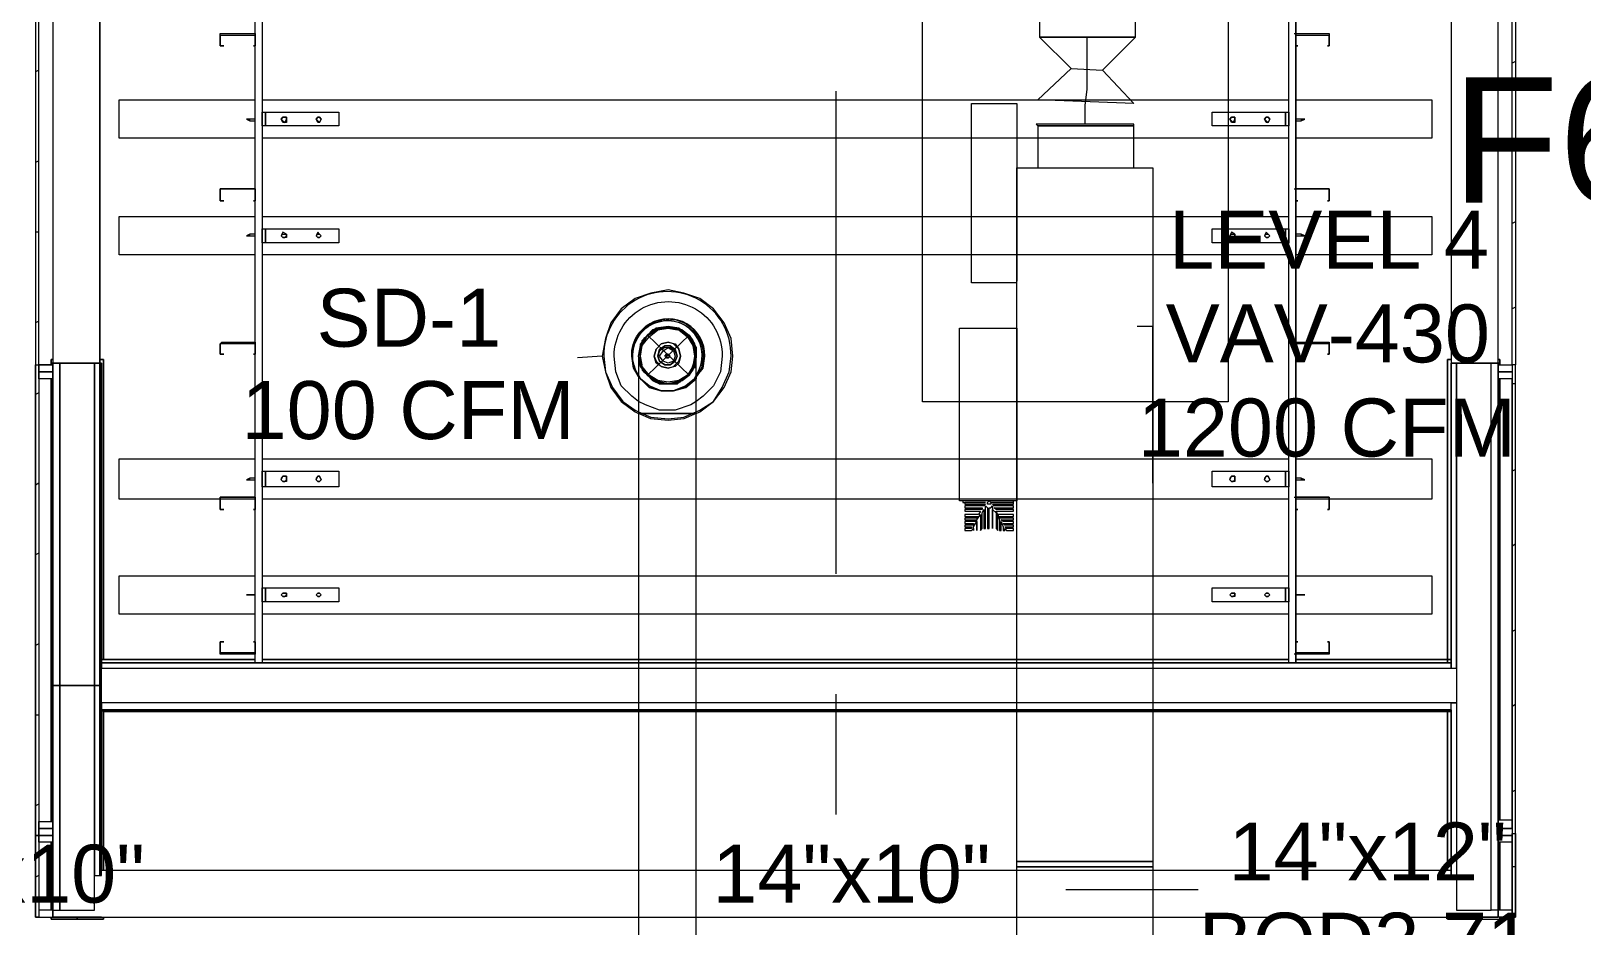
# Model space of a CAD drawing. Header units: metres. Extents: x 98 to 337, y -7 to 53.
# Drawn here: x 133.407 to 137.483, y 13.209 to 15.562 of the extents above; entities that cross this region are included whole.
import ezdxf

# ---------------------------------------------------------------- set-up
doc = ezdxf.new("R2010")
doc.units = ezdxf.units.M
doc.layers.add('HVAC - Ductos', color=5, linetype='Continuous', lineweight=0)
doc.layers.add('PDF_Text', color=7, linetype='Continuous', lineweight=0)
doc.layers.add('PDF_Geometry', color=7, linetype='Continuous', lineweight=0, true_color=0xaaaaaa)
doc.styles.add('PDF ArialUnicodeMS-Bold-Identity-H', font='arial.ttf')
doc.styles.add('PDF Helvetica', font='')
doc.styles.get('PDF Helvetica').set_extended_font_data('Helvetica')

msp = doc.modelspace()

# ---------------------------------------------------------------- linework, layer by layer
at = {"layer": 'HVAC - Ductos', "lineweight": 0}
for points in [[(136.2228, 15.4587), (136.3054, 15.3717), (136.0533, 15.3809), (136.1403, 15.4633), (136.2228, 15.4587), (136.3099, 15.5458), (136.3099, 15.6191), (136.3054, 15.6191), (136.2916, 15.6191), (136.2732, 15.6191), (136.2457, 15.6191), (136.2183, 15.6191), (136.1816, 15.6191), (136.1495, 15.6191), (136.1175, 15.6191), (136.0945, 15.6191), (136.0717, 15.6191), (136.0625, 15.6191), (136.0579, 15.6191), (136.0579, 15.5458), (136.3099, 15.5458), (136.0579, 15.5458), (136.1403, 15.4633)], [(136.1816, 15.5458), (136.1816, 15.4954), (136.1816, 15.4542), (136.1816, 15.4084), (136.177, 15.3671), (136.177, 15.3167)], [(136.3054, 15.3167), (136.3008, 15.3167), (136.2824, 15.3167), (136.2503, 15.3167), (136.2183, 15.3167), (136.177, 15.3167), (136.1403, 15.3167), (136.1037, 15.3167), (136.0763, 15.3167), (136.0579, 15.3167), (136.0487, 15.3167)], [(135.1553, 13.0854), (135.1553, 14.5562), (135.1645, 14.5608), (135.2012, 14.5882), (135.2286, 14.6249), (135.247, 14.6662), (135.2516, 14.7074), (135.247, 14.7532), (135.2286, 14.7944), (135.2012, 14.8311), (135.1645, 14.8585), (135.1232, 14.8723), (135.082, 14.8814), (135.0362, 14.8723), (134.9949, 14.8585), (134.9583, 14.8311), (134.9308, 14.7944), (134.9171, 14.7532), (134.9079, 14.7074), (134.9171, 14.6662), (134.9308, 14.6249), (134.9583, 14.5882), (134.9949, 14.5608), (135.0041, 14.5562), (135.0041, 13.0854)], [(135.1141, 14.6386), (135.1095, 14.6386), (135.105, 14.6386), (135.082, 14.634), (135.1004, 14.634), (135.1187, 14.6432), (135.137, 14.657), (135.1461, 14.6707), (135.1553, 14.689), (135.1553, 14.7028), (135.1553, 14.7074), (135.1553, 14.7302), (135.1461, 14.7486), (135.1324, 14.7624), (135.1187, 14.776), (135.1004, 14.7806), (135.082, 14.7852), (135.0591, 14.7806), (135.0407, 14.776), (135.027, 14.7624), (135.0133, 14.7486), (135.0087, 14.7302), (135.0041, 14.7074), (135.0041, 14.7028), (135.0087, 14.689), (135.0133, 14.6707), (135.027, 14.657), (135.0499, 14.6386), (135.027, 14.657), (135.0407, 14.6432), (135.0591, 14.634), (135.082, 14.634), (135.0545, 14.6386), (135.0499, 14.6386)], [(135.1507, 14.7348), (135.1553, 14.7074), (135.1507, 14.7394), (135.1324, 14.7624), (135.1095, 14.7806), (135.082, 14.7852), (135.0499, 14.7806), (135.027, 14.7624), (135.0087, 14.7394), (135.0041, 14.7074), (135.0087, 14.7348), (135.0133, 14.7394), (135.027, 14.7624), (135.0499, 14.776), (135.0545, 14.7806), (135.082, 14.7852), (135.105, 14.7806)], [(135.0133, 14.7394), (135.0087, 14.7394), (135.0087, 14.7348), (135.0087, 14.7394), (135.0133, 14.7394), (135.0133, 14.7486), (135.027, 14.7624), (135.0407, 14.776), (135.0499, 14.776), (135.0499, 14.7806), (135.0545, 14.7806), (135.0591, 14.7806), (135.082, 14.7852), (135.1004, 14.7806), (135.1095, 14.7806)], [(135.1324, 14.7624), (135.1461, 14.744), (135.1507, 14.7257), (135.1553, 14.7074), (135.1507, 14.689), (135.1461, 14.6707), (135.1324, 14.657), (135.1187, 14.6432), (135.1004, 14.6386), (135.082, 14.634), (135.0637, 14.6386), (135.0453, 14.6432), (135.027, 14.657), (135.0179, 14.6707), (135.0087, 14.689), (135.0087, 14.7074), (135.0087, 14.7257), (135.0179, 14.744), (135.027, 14.7624), (135.0453, 14.7715), (135.0637, 14.7806), (135.082, 14.7806), (135.1004, 14.7806), (135.1187, 14.7715), (135.1324, 14.7624), (135.1141, 14.776), (135.1095, 14.7806)], [(135.0133, 14.7394), (135.027, 14.7624), (135.0499, 14.776)], [(135.027, 14.7624), (135.137, 14.657)], [(135.137, 14.7624), (135.027, 14.657)], [(135.0499, 14.776), (135.0499, 14.7806), (135.0545, 14.7806)], [(135.0545, 14.776), (135.082, 14.7806), (135.105, 14.776)], [(135.1141, 14.776), (135.1095, 14.7806), (135.105, 14.7806), (135.1095, 14.7806), (135.1141, 14.776), (135.1187, 14.776), (135.137, 14.7624), (135.1461, 14.7486), (135.1507, 14.7394), (135.1507, 14.7348), (135.1553, 14.7302), (135.1553, 14.7074), (135.1553, 14.7028)], [(135.1095, 14.776), (135.1324, 14.7624), (135.1461, 14.7394)], [(135.137, 14.7624), (135.1507, 14.7394), (135.1507, 14.7348), (135.1553, 14.7074), (135.1507, 14.6844), (135.1507, 14.6798), (135.1507, 14.6753)], [(135.0087, 14.7348), (135.0087, 14.7302), (135.0041, 14.7074), (135.0041, 14.7028)], [(135.0133, 14.6844), (135.0087, 14.7074), (135.0133, 14.7348)], [(135.1507, 14.7394), (135.1507, 14.7348)], [(135.0041, 14.7074), (135.0041, 14.7028), (135.0041, 14.6844), (135.0041, 14.657), (135.0041, 14.6157), (135.0041, 14.5745), (135.0041, 14.5562), (135.0087, 14.5562), (135.0133, 14.5562), (135.027, 14.5562), (135.0407, 14.5562), (135.0591, 14.5562), (135.082, 14.5562), (135.1004, 14.5562), (135.1187, 14.5562), (135.1324, 14.5562), (135.1461, 14.5562), (135.1553, 14.5562), (135.1553, 14.602), (135.1553, 14.6386), (135.1553, 14.6707), (135.1553, 14.6982), (135.1553, 14.7074)], [(135.0133, 14.6753), (135.0087, 14.6798), (135.0087, 14.6844)], [(135.0499, 14.6432), (135.027, 14.657), (135.0133, 14.6798)], [(135.1461, 14.6798), (135.1324, 14.657), (135.1095, 14.6432)], [(135.1553, 14.7074), (135.1507, 14.6798), (135.1553, 14.7074)], [(135.1553, 14.5882), (135.1416, 14.5791), (135.1004, 14.5654), (135.0591, 14.5654), (135.0225, 14.5791), (135.0041, 14.5882)], [(135.0041, 14.5608), (135.0362, 14.547), (135.082, 14.5424), (135.1232, 14.547), (135.1553, 14.5608)], [(135.1553, 14.5562), (135.1232, 14.5424), (135.082, 14.5378), (135.0362, 14.5424), (135.0041, 14.5562)], [(135.1553, 14.5562), (135.1461, 14.5562), (135.1324, 14.5562), (135.1187, 14.5562), (135.1004, 14.5562), (135.082, 14.5562), (135.0591, 14.5562), (135.0407, 14.5562), (135.027, 14.5562), (135.0133, 14.5562), (135.0087, 14.5562), (135.0041, 14.5562)], [(136.1267, 13.3053), (136.4749, 13.3053)]]:
    msp.add_lwpolyline(points, dxfattribs=at)
for points in [[(136.3054, 15.3122), (136.2962, 15.3122), (136.2778, 15.3122), (136.2503, 15.3122), (136.2183, 15.3122), (136.177, 15.3122), (136.1403, 15.3122), (136.1037, 15.3122), (136.0763, 15.3122), (136.0579, 15.3122), (136.0533, 15.3122), (136.0533, 15.2022), (136.0579, 15.2022), (136.0717, 15.2022), (136.09, 15.2022), (136.1175, 15.2022), (136.1449, 15.2022), (136.177, 15.2022), (136.2091, 15.2022), (136.2412, 15.2022), (136.2687, 15.2022), (136.287, 15.2022), (136.3008, 15.2022), (136.3054, 15.2022), (136.3054, 15.3122), (136.3054, 15.3167), (136.3008, 15.3167), (136.2824, 15.3167), (136.2503, 15.3167), (136.2183, 15.3167), (136.177, 15.3167), (136.1403, 15.3167), (136.1037, 15.3167), (136.0763, 15.3167), (136.0579, 15.3167), (136.0487, 15.3167), (136.0533, 15.3122), (136.0579, 15.3122), (136.0763, 15.3122), (136.1037, 15.3122), (136.1403, 15.3122), (136.177, 15.3122), (136.2183, 15.3122), (136.2503, 15.3122), (136.2778, 15.3122), (136.2962, 15.3122)], [(136.3054, 15.3122), (136.3008, 15.3122), (136.287, 15.3122), (136.2687, 15.3122), (136.2412, 15.3122), (136.2091, 15.3122), (136.177, 15.3122), (136.1449, 15.3122), (136.1175, 15.3122), (136.09, 15.3122), (136.0717, 15.3122), (136.0579, 15.3122), (136.0533, 15.3122), (136.0579, 15.3122), (136.0717, 15.3122), (136.09, 15.3122), (136.1175, 15.3122), (136.1449, 15.3122), (136.177, 15.3122), (136.2091, 15.3122), (136.2412, 15.3122), (136.2687, 15.3122), (136.287, 15.3122), (136.3008, 15.3122)], [(136.3557, 15.2022), (136.3557, 13.3787), (135.9983, 13.3787), (135.9983, 15.2022)], [(135.1416, 14.7532), (135.105, 14.7806), (135.0591, 14.7806), (135.0179, 14.7532), (135.0041, 14.7074), (135.0179, 14.6662), (135.0591, 14.634), (135.105, 14.634), (135.1416, 14.6662), (135.1553, 14.7074)], [(135.1095, 14.776), (135.1324, 14.7578), (135.1461, 14.7348), (135.1507, 14.7074), (135.1461, 14.6798), (135.1324, 14.657), (135.1095, 14.6432), (135.082, 14.6386), (135.0545, 14.6432), (135.0316, 14.657), (135.0133, 14.6798), (135.0087, 14.7074), (135.0133, 14.7348), (135.0316, 14.7578), (135.0545, 14.776), (135.082, 14.7806)], [(135.0499, 14.7257), (135.0453, 14.7074), (135.0499, 14.7257), (135.0637, 14.7394), (135.082, 14.744), (135.1004, 14.7394), (135.1095, 14.7257), (135.1141, 14.7074), (135.1095, 14.7257), (135.0958, 14.7394), (135.082, 14.744), (135.0637, 14.7394)], [(135.0591, 14.7211), (135.0545, 14.7074), (135.0591, 14.7257), (135.0728, 14.7348), (135.0866, 14.7348), (135.1004, 14.7257), (135.105, 14.7074), (135.1004, 14.7211), (135.0866, 14.7302), (135.0728, 14.7302)], [(135.0958, 14.6936), (135.082, 14.689), (135.0683, 14.6936), (135.0591, 14.7074), (135.0683, 14.7211), (135.082, 14.7302), (135.0958, 14.7211), (135.1004, 14.7074)], [(134.9858, 14.7074), (134.9903, 14.6753), (135.0041, 14.6524), (134.9903, 14.6753)], [(135.0087, 14.6798), (135.027, 14.657), (135.0087, 14.6798), (135.0041, 14.7074)], [(135.1095, 14.6936), (135.1141, 14.7074), (135.1095, 14.689), (135.1004, 14.6798), (135.082, 14.6753), (135.0637, 14.6798), (135.0499, 14.689), (135.0453, 14.7074), (135.0499, 14.6936), (135.0637, 14.6798), (135.082, 14.6753), (135.0958, 14.6798)], [(135.082, 14.634), (135.1095, 14.6386), (135.1324, 14.657), (135.1507, 14.6798), (135.137, 14.657), (135.1095, 14.6386), (135.082, 14.634), (135.0499, 14.6386)], [(135.1004, 14.6936), (135.105, 14.7074), (135.1004, 14.6936), (135.0866, 14.6844), (135.0728, 14.6844), (135.0591, 14.6936), (135.0545, 14.7074), (135.0591, 14.6936), (135.0728, 14.6844), (135.0866, 14.6844)], [(135.082, 14.7028), (135.0866, 14.7074), (135.082, 14.7028), (135.0774, 14.7028), (135.0728, 14.7074), (135.0774, 14.712), (135.082, 14.712), (135.0866, 14.7074), (135.082, 14.712), (135.0774, 14.712), (135.0774, 14.7074), (135.0774, 14.7028)], [(135.1278, 14.6249), (135.0958, 14.6157), (135.0637, 14.6157), (135.0316, 14.6249), (135.0087, 14.6478), (135.0041, 14.6524), (135.0087, 14.6478), (135.0041, 14.657), (135.0087, 14.6478), (135.0316, 14.6295), (135.0637, 14.6157), (135.0958, 14.6157), (135.1278, 14.6295), (135.1507, 14.6478), (135.1553, 14.657), (135.1507, 14.6478), (135.1278, 14.6295), (135.0958, 14.6157), (135.0637, 14.6157), (135.0316, 14.6295), (135.0087, 14.6478), (135.0316, 14.6249), (135.0637, 14.6157), (135.0958, 14.6157), (135.1278, 14.6249), (135.1553, 14.6478), (135.1553, 14.6524), (135.1553, 14.6478)], [(136.3557, 13.3787), (136.3557, 13.3649), (135.9983, 13.3649), (135.9983, 13.3787)], [(135.9983, 12.531), (135.9983, 13.3649), (136.3557, 13.3649), (136.3557, 12.531)]]:
    msp.add_lwpolyline(points, close=True, dxfattribs=at)
for points in [[(135.1553, 14.5608), (135.1645, 14.5654), (135.2012, 14.5882), (135.224, 14.6249), (135.2424, 14.6662), (135.247, 14.7074, 1.013803), (134.9125, 14.7074), (134.9171, 14.6662), (134.9354, 14.6249), (134.9629, 14.5882), (134.9949, 14.5654), (135.0041, 14.5608)], [(135.0041, 14.5882), (134.9858, 14.602), (134.9583, 14.6295), (134.9445, 14.6662), (134.94, 14.7074, -1.008166), (135.224, 14.7074), (135.2194, 14.6662), (135.2012, 14.6295), (135.1736, 14.602), (135.1553, 14.5882)]]:
    msp.add_lwpolyline(points, format="xyb", dxfattribs=at)
msp.add_lwpolyline([(135.1553, 14.6524), (135.1736, 14.6753), (135.1782, 14.7074, 1.018339), (134.9858, 14.7074), (134.9903, 14.6753), (135.0041, 14.657, -1.352446), (135.1736, 14.7074), (135.169, 14.6753), (135.1553, 14.657, 1.353032), (134.9858, 14.7074, -1.420146)], format="xyb", close=True, dxfattribs=at)
at = {"layer": 'PDF_Geometry', "lineweight": 0}
for points in [[(137.2996, 20.5078), (137.3087, 20.5078), (137.3087, 19.5731), (137.2996, 19.5731), (137.2996, 20.5078), (137.3087, 20.5078), (137.3087, 19.5731), (137.3087, 18.5972), (137.2996, 18.5972), (137.2996, 17.6167), (137.3087, 17.6167), (137.3087, 16.6409), (137.2996, 16.6409), (137.2996, 15.665), (137.3087, 15.665), (137.3087, 14.6844), (137.2996, 14.6844), (137.2996, 13.452), (137.3087, 13.452), (137.3087, 14.6844)], [(133.4647, 19.5777), (133.4647, 14.689), (133.4647, 14.6844), (133.4647, 14.6662), (133.428, 14.6662), (133.428, 14.6844), (133.4647, 14.6844), (133.428, 14.6844)], [(133.4647, 19.5777), (133.4647, 14.689), (133.5884, 14.689), (133.593, 14.689), (133.593, 13.9101), (133.9962, 13.9101), (133.593, 13.9101), (133.5976, 13.9101), (133.5976, 14.6982), (133.5884, 14.6982), (133.5976, 14.6982), (133.5976, 13.9101), (133.593, 13.9101), (133.593, 14.689), (133.593, 13.9009), (133.9962, 13.9009), (133.9962, 17.9878)], [(137.1392, 17.9878), (137.1392, 14.689), (137.1392, 13.9009), (137.1392, 14.689), (137.1392, 14.2308), (137.1392, 14.689), (137.2629, 14.689), (137.2629, 19.5777)], [(137.1392, 17.9878), (137.1392, 14.689), (137.2629, 14.689), (137.2629, 19.5777)], [(137.2996, 13.232), (137.3087, 13.232), (137.3087, 13.452), (137.3087, 13.232), (137.2996, 13.232), (137.2996, 13.452), (137.3087, 13.452), (137.3087, 14.6844), (137.2996, 14.6844), (137.2996, 15.665), (137.3087, 15.665), (137.3087, 16.6409), (137.2996, 16.6409), (137.2996, 17.6167), (137.3087, 17.6167), (137.3087, 18.5972), (137.2996, 18.5972), (137.2996, 19.5731), (137.3087, 19.5731)], [(133.4647, 14.6844), (133.4647, 14.689), (133.4601, 14.689), (133.4601, 14.6982), (133.4647, 14.6982), (133.4601, 14.6982), (133.4601, 14.689), (133.4601, 14.6844), (133.4601, 14.689), (133.4647, 14.689), (133.4647, 13.8414), (133.483, 13.8414), (133.483, 13.2504), (133.5746, 13.2504), (133.5746, 13.8414), (133.5884, 13.8414), (133.5884, 14.689), (133.5884, 17.9878), (133.5884, 14.689), (133.5746, 14.689), (133.483, 14.689), (133.483, 13.8414), (133.483, 14.689), (133.4647, 14.689)], [(136.7314, 17.9878), (136.7314, 13.9009), (137.1392, 13.9009), (133.593, 13.9009), (133.9962, 13.9009), (133.9962, 17.9878)], [(137.2996, 13.2504), (137.2996, 13.232), (137.2629, 13.232), (137.2033, 13.232), (137.2033, 13.2275), (137.2033, 13.232), (137.2629, 13.232), (137.2629, 14.689), (137.1392, 14.689), (137.1392, 13.9009), (133.593, 13.9009), (133.593, 13.8873), (137.1529, 13.8873), (137.1529, 13.7956), (137.1529, 13.342), (137.1392, 13.342), (137.1392, 13.7773), (133.593, 13.7773), (137.1392, 13.7773), (137.1392, 13.3557), (137.1392, 13.342), (137.1392, 13.7956), (137.1529, 13.7956), (133.593, 13.7956), (133.593, 13.8414), (133.593, 13.8873), (137.1392, 13.8873), (137.1392, 13.9009), (136.7314, 13.9009), (136.7314, 17.9878)], [(134.0145, 17.9878), (134.0145, 13.9239), (134.0145, 13.9009), (136.7131, 13.9009), (136.7131, 13.9239), (136.7131, 17.9878)], [(133.4189, 14.6844), (133.428, 14.6844), (133.428, 15.6604), (133.428, 15.642), (133.4189, 15.6374)], [(133.4189, 15.6604), (133.4189, 14.6844), (133.428, 14.6844), (133.428, 13.4474), (133.4189, 13.4474), (133.4189, 14.6844), (133.4189, 13.4474), (133.428, 13.4474), (133.428, 13.232), (133.4189, 13.232), (133.4189, 13.4474), (133.4189, 13.232), (133.428, 13.232)], [(136.7268, 15.5549), (136.7314, 15.5549), (136.8185, 15.5549), (136.8185, 15.5504), (136.8185, 15.5229), (136.8139, 15.5229), (136.8185, 15.5229), (136.8185, 15.5504), (136.7314, 15.5504)], [(133.428, 15.4587), (133.4189, 15.4542)], [(137.3087, 15.4817), (137.2996, 15.4771)], [(133.9962, 15.28), (133.6388, 15.28), (133.6388, 15.3809), (133.9962, 15.3809)], [(134.0145, 15.3809), (136.7131, 15.3809)], [(135.5219, 15.4038), (135.5219, 14.1346)], [(136.7314, 15.3809), (137.0888, 15.3809), (137.0888, 15.28), (136.7314, 15.28)], [(133.9962, 15.3304), (133.9824, 15.3304), (133.9732, 15.3304), (133.9824, 15.3258), (133.9962, 15.3258)], [(133.9824, 15.3258), (133.9824, 15.3304)], [(134.0236, 15.3258), (134.0236, 15.3213)], [(136.7039, 15.3213), (136.7039, 15.3258)], [(136.7314, 15.3258), (136.7452, 15.3258), (136.7544, 15.3304), (136.7452, 15.3304), (136.7314, 15.3304)], [(136.7452, 15.3304), (136.7452, 15.3258)], [(136.7131, 15.28), (134.0145, 15.28)], [(137.3087, 15.2572), (137.2996, 15.2526)], [(133.428, 15.2205), (133.4189, 15.216)], [(136.7268, 15.1472), (136.7314, 15.1472)], [(133.9962, 14.9731), (133.6388, 14.9731), (133.6388, 15.0739), (133.9962, 15.0739)], [(134.0145, 15.0739), (136.7131, 15.0739)], [(136.7314, 15.0739), (137.0888, 15.0739), (137.0888, 14.9731), (136.7314, 14.9731)], [(137.3087, 15.0601), (137.2996, 15.0555)], [(133.428, 15.0327), (133.4189, 15.0327)], [(133.9962, 15.0281), (133.9824, 15.0281), (133.9732, 15.0235), (133.9824, 15.0235), (133.9962, 15.0235)], [(133.9824, 15.0235), (133.9824, 15.0281)], [(134.0236, 15.0327), (134.0236, 15.0281)], [(136.7039, 15.0281), (136.7039, 15.0327)], [(136.7314, 15.0235), (136.7452, 15.0235), (136.7544, 15.0235), (136.7452, 15.0281), (136.7314, 15.0281)], [(136.7452, 15.0281), (136.7452, 15.0235)], [(136.7131, 14.9731), (134.0145, 14.9731)], [(137.3087, 14.8357), (137.2996, 14.8311)], [(133.428, 14.799), (133.4189, 14.7944)], [(136.7268, 14.7394), (136.7314, 14.744), (136.8185, 14.744), (136.8185, 14.7394), (136.8185, 14.712), (136.8139, 14.712), (136.8185, 14.712), (136.8185, 14.7394), (136.7314, 14.7394)], [(133.4647, 14.689), (133.4601, 14.689), (133.4647, 14.689), (133.4647, 13.8414), (133.4647, 14.6478), (133.4647, 13.8414), (133.4647, 13.232), (133.5288, 13.232), (133.5288, 13.2275), (133.4601, 13.2275), (133.4601, 13.232), (133.4601, 13.2275), (133.5288, 13.2275), (133.5288, 13.232), (133.4647, 13.232), (133.4647, 13.2504), (133.428, 13.2504), (133.428, 13.232), (133.4647, 13.232)], [(133.4647, 14.689), (133.4647, 13.8414), (133.4647, 14.689)], [(137.2996, 13.4291), (137.2996, 13.2504), (137.2629, 13.2504), (137.2629, 13.4291), (137.2629, 13.2504), (137.2445, 13.2504), (137.2445, 14.689), (137.1529, 14.689), (137.1392, 14.689), (137.1392, 13.8873), (137.1529, 13.8873), (137.1529, 14.689), (137.1529, 13.2504), (137.2445, 13.2504), (137.2445, 14.689), (137.2629, 14.689), (137.2629, 13.2504), (137.2629, 14.689), (137.2629, 13.2504), (137.2629, 13.232)], [(137.2996, 13.4658), (137.2996, 13.4474), (137.2629, 13.4474), (137.2996, 13.4474), (137.2996, 13.4291), (137.2629, 13.4291), (137.2629, 13.4474), (137.2629, 13.4658), (137.2996, 13.4658), (137.2996, 14.6478), (137.2629, 14.6478), (137.2629, 14.6662), (137.2629, 14.6844), (137.2629, 14.689), (137.2675, 14.689), (137.2629, 14.689), (137.2629, 14.6844), (137.2996, 14.6844), (137.2996, 14.6662), (137.2996, 14.6478), (137.2629, 14.6478), (137.2629, 13.4886), (137.2629, 14.6478)], [(137.2629, 14.6844), (137.2996, 14.6844)], [(133.4647, 14.6478), (133.428, 14.6478), (133.428, 14.6662), (133.4647, 14.6662), (133.4647, 14.6478), (133.428, 14.6478), (133.428, 13.4658), (133.4647, 13.4658), (133.4647, 13.4474), (133.428, 13.4474), (133.428, 13.4658)], [(137.3087, 14.634), (137.2996, 14.634)], [(133.428, 14.6111), (133.4189, 14.6065)], [(133.9962, 14.3316), (133.9045, 14.3316), (133.6388, 14.3316), (133.6388, 14.4371), (133.9962, 14.4371)], [(134.0145, 14.4371), (136.7131, 14.4371)], [(136.7314, 14.4371), (137.0888, 14.4371), (137.0888, 14.3316), (136.8185, 14.3316), (136.7314, 14.3316)], [(134.0236, 14.3912), (134.0236, 14.3867)], [(136.7039, 14.3867), (136.7039, 14.3912)], [(137.3087, 14.4095), (137.2996, 14.4049)], [(133.428, 14.3729), (133.4189, 14.3683)], [(133.9962, 14.3867), (133.9824, 14.3867), (133.9732, 14.3821), (133.9824, 14.3821), (133.9962, 14.3821)], [(133.9824, 14.3821), (133.9824, 14.3867)], [(134.0236, 14.3821), (134.0236, 14.3775)], [(136.7039, 14.3775), (136.7039, 14.3821)], [(136.7314, 14.3821), (136.7452, 14.3821), (136.7544, 14.3821), (136.7452, 14.3867), (136.7314, 14.3867)], [(136.7452, 14.3867), (136.7452, 14.3821)], [(136.7131, 14.3316), (134.0145, 14.3316)], [(136.7268, 14.3362), (136.7314, 14.3362)], [(133.428, 14.1896), (133.4189, 14.185)], [(137.3087, 14.2125), (137.2996, 14.208)], [(133.9962, 14.0293), (133.6388, 14.0293), (133.6388, 14.13), (133.9962, 14.13)], [(134.0145, 14.13), (136.7131, 14.13)], [(136.7314, 14.13), (137.0888, 14.13), (137.0888, 14.0293), (136.7314, 14.0293)], [(133.9824, 14.0796), (133.9732, 14.0796), (133.9824, 14.0796)], [(133.9962, 14.0796), (133.9824, 14.0796), (133.9962, 14.0796)], [(136.7452, 14.0796), (136.7314, 14.0796), (136.7452, 14.0796)], [(136.7544, 14.0796), (136.7452, 14.0796), (136.7544, 14.0796)], [(136.7131, 14.0293), (134.0145, 14.0293)], [(137.3087, 13.988), (137.2996, 13.9835)], [(133.428, 13.9513), (133.4189, 13.9468)], [(136.7314, 13.9285), (136.8185, 13.9285), (136.8185, 13.9559), (136.8139, 13.9559), (136.8185, 13.9559), (136.8185, 13.9285), (136.8185, 13.9239), (136.7314, 13.9239), (136.7268, 13.9239)], [(137.1392, 13.9009), (133.593, 13.9009), (137.1392, 13.9009)], [(135.5219, 13.8185), (135.5219, 13.5024)], [(133.593, 13.7773), (137.1392, 13.7773), (133.593, 13.7773)], [(137.3087, 13.791), (137.2996, 13.7864)], [(133.428, 13.7635), (133.4189, 13.7635)], [(137.3087, 13.5665), (137.2996, 13.562)], [(133.428, 13.5298), (133.4189, 13.5253)], [(133.4647, 13.4658), (133.428, 13.4658), (133.428, 13.484), (133.4647, 13.484)], [(133.428, 13.4291), (133.428, 13.2504)], [(133.428, 13.342), (133.4189, 13.3374)], [(137.3087, 13.3649), (137.2996, 13.3649)], [(133.5884, 13.232), (133.5746, 13.232), (133.483, 13.232), (133.4647, 13.232), (133.593, 13.232), (137.1392, 13.232)], [(137.2033, 13.2275), (137.2675, 13.2275)], [(137.2033, 13.2275), (137.2675, 13.2275)], [(137.2675, 13.2275), (137.2675, 13.232)], [(137.2675, 13.232), (137.2675, 13.2275)]]:
    msp.add_lwpolyline(points, dxfattribs=at)
for points in [[(134.0145, 13.9009), (136.7131, 13.9009), (136.7131, 17.9878), (134.0145, 17.9878)], [(133.9045, 15.5504), (133.9045, 15.5549), (133.9091, 15.5549), (133.9962, 15.5549), (133.9962, 15.5504), (133.9962, 15.5229), (133.9916, 15.5229), (133.9962, 15.5229), (133.9962, 15.5504), (133.9091, 15.5504), (133.9045, 15.5504), (133.9045, 15.5229)], [(133.9137, 15.5229), (133.9045, 15.5229)], [(136.736, 15.5229), (136.7314, 15.5229)], [(134.0145, 15.3122), (134.0145, 15.3488), (134.0236, 15.3488), (134.216, 15.3488), (134.216, 15.3122), (134.0236, 15.3122)], [(134.0236, 15.3122), (134.0236, 15.3488)], [(134.0236, 15.3304), (134.0236, 15.335), (134.0236, 15.3304), (134.0236, 15.3258), (134.0236, 15.3213), (134.0236, 15.3258), (134.0236, 15.3304), (134.0236, 15.335), (134.0236, 15.3304), (134.0236, 15.3213)], [(134.0786, 15.3304), (134.0786, 15.335), (134.0694, 15.335), (134.0649, 15.3304), (134.0694, 15.3258), (134.074, 15.3213)], [(134.0649, 15.3304), (134.0694, 15.335), (134.0786, 15.335), (134.0786, 15.3304), (134.0786, 15.3213), (134.0694, 15.3213)], [(134.1702, 15.3304), (134.1656, 15.335), (134.1611, 15.335), (134.1565, 15.3304), (134.1611, 15.3258), (134.1656, 15.3213)], [(134.1565, 15.3304), (134.1611, 15.335), (134.1656, 15.335), (134.1702, 15.3304), (134.1656, 15.3213), (134.1611, 15.3213)], [(136.7131, 15.3122), (136.7039, 15.3122), (136.5115, 15.3122), (136.5115, 15.3488), (136.7039, 15.3488), (136.7131, 15.3488)], [(136.5711, 15.3304), (136.5711, 15.335), (136.5619, 15.335), (136.5573, 15.3304), (136.5619, 15.3258), (136.5665, 15.3213)], [(136.5573, 15.3304), (136.5619, 15.335), (136.5711, 15.335), (136.5711, 15.3304), (136.5711, 15.3213), (136.5619, 15.3213)], [(136.6627, 15.3304), (136.6581, 15.335), (136.6535, 15.335), (136.6489, 15.3304), (136.6535, 15.3258), (136.6581, 15.3213)], [(136.6489, 15.3304), (136.6535, 15.335), (136.6581, 15.335), (136.6627, 15.3304), (136.6581, 15.3213), (136.6535, 15.3213)], [(136.7039, 15.3122), (136.7039, 15.3488)], [(136.7039, 15.3304), (136.7039, 15.335), (136.7039, 15.3304), (136.7039, 15.3258), (136.7039, 15.3213), (136.7039, 15.3258), (136.7039, 15.3304), (136.7039, 15.335), (136.7039, 15.3304), (136.7039, 15.3213)], [(133.9045, 15.1472), (133.9091, 15.1472), (133.9962, 15.1472), (133.9962, 15.1152), (133.9916, 15.1152), (133.9962, 15.1152), (133.9962, 15.1472), (133.9091, 15.1472), (133.9045, 15.1472), (133.9045, 15.1152)], [(136.8185, 15.1472), (136.8185, 15.1152), (136.8139, 15.1152), (136.8185, 15.1152), (136.8185, 15.1472), (136.7314, 15.1472)], [(133.9137, 15.1152), (133.9045, 15.1152)], [(136.736, 15.1152), (136.7314, 15.1152)], [(134.0145, 15.0051), (134.0145, 15.0418), (134.0236, 15.0418), (134.216, 15.0418), (134.216, 15.0051), (134.0236, 15.0051)], [(134.0236, 15.0051), (134.0236, 15.0418)], [(136.7131, 15.0051), (136.7039, 15.0051), (136.5115, 15.0051), (136.5115, 15.0418), (136.7039, 15.0418), (136.7131, 15.0418)], [(136.7039, 15.0051), (136.7039, 15.0418)], [(134.0236, 15.0235), (134.0236, 15.0281), (134.0236, 15.0327), (134.0236, 15.0281), (134.0236, 15.0235), (134.0236, 15.0189), (134.0236, 15.0235), (134.0236, 15.0281), (134.0236, 15.0235), (134.0236, 15.0189)], [(134.0786, 15.0235), (134.0786, 15.0281), (134.0694, 15.0327), (134.0649, 15.0235), (134.0694, 15.0189), (134.074, 15.0189)], [(134.0649, 15.0235), (134.0694, 15.0281), (134.0786, 15.0281), (134.0786, 15.0235), (134.0786, 15.0189), (134.0694, 15.0189)], [(134.1702, 15.0235), (134.1656, 15.0281), (134.1611, 15.0327), (134.1565, 15.0235), (134.1611, 15.0189), (134.1656, 15.0189)], [(134.1565, 15.0235), (134.1611, 15.0281), (134.1656, 15.0281), (134.1702, 15.0235), (134.1656, 15.0189), (134.1611, 15.0189)], [(136.5711, 15.0235), (136.5711, 15.0281), (136.5619, 15.0327), (136.5573, 15.0235), (136.5619, 15.0189), (136.5665, 15.0189)], [(136.5573, 15.0235), (136.5619, 15.0281), (136.5711, 15.0281), (136.5711, 15.0235), (136.5711, 15.0189), (136.5619, 15.0189)], [(136.6627, 15.0235), (136.6581, 15.0281), (136.6535, 15.0327), (136.6489, 15.0235), (136.6535, 15.0189), (136.6581, 15.0189)], [(136.6489, 15.0235), (136.6535, 15.0281), (136.6581, 15.0281), (136.6627, 15.0235), (136.6581, 15.0189), (136.6535, 15.0189)], [(136.7039, 15.0235), (136.7039, 15.0281), (136.7039, 15.0327), (136.7039, 15.0281), (136.7039, 15.0235), (136.7039, 15.0189), (136.7039, 15.0235), (136.7039, 15.0281), (136.7039, 15.0235), (136.7039, 15.0189)], [(133.9045, 14.7394), (133.9091, 14.744), (133.9962, 14.744), (133.9962, 14.7394), (133.9962, 14.712), (133.9916, 14.712), (133.9962, 14.712), (133.9962, 14.7394), (133.9091, 14.7394), (133.9045, 14.7394), (133.9045, 14.712)], [(133.4647, 13.2504), (133.483, 13.2504), (133.483, 13.8414), (133.5746, 13.8414), (133.5746, 14.689), (133.5746, 13.8414), (133.483, 13.8414), (133.4647, 13.8414), (133.4647, 13.2504), (133.4647, 13.8414), (133.4647, 13.2504), (133.4647, 13.4291)], [(133.593, 14.689), (133.5884, 14.689), (133.5884, 13.8414), (133.593, 13.8414), (133.593, 13.9009)], [(133.9137, 14.712), (133.9045, 14.712)], [(136.736, 14.712), (136.7314, 14.712)], [(137.1392, 14.6982), (137.1301, 14.6982), (137.1301, 13.9009), (137.1301, 14.6982)], [(137.2675, 14.6982), (137.2629, 14.6982), (137.2675, 14.6982), (137.2675, 14.689), (137.2629, 14.689), (137.2675, 14.689)], [(137.2675, 14.6844), (137.2675, 14.689)], [(133.4601, 13.8414), (133.4601, 14.6478), (133.4601, 13.8414), (133.4601, 13.484), (133.4601, 13.8414), (133.4647, 13.8414), (133.4647, 13.484), (133.4647, 13.8414)], [(137.2629, 14.6662), (137.2996, 14.6662)], [(137.2675, 13.4886), (137.2675, 14.6478)], [(134.0145, 14.3637), (134.0145, 14.4049), (134.0236, 14.4049), (134.216, 14.4049), (134.216, 14.3637), (134.0236, 14.3637)], [(134.0236, 14.3637), (134.0236, 14.4049)], [(134.0236, 14.3821), (134.0236, 14.3912), (134.0236, 14.3821), (134.0236, 14.3775), (134.0236, 14.3821), (134.0236, 14.3912), (134.0236, 14.3821), (134.0236, 14.3775)], [(134.0786, 14.3821), (134.0786, 14.3912), (134.0694, 14.3912), (134.0649, 14.3867), (134.0649, 14.3821), (134.0694, 14.3775), (134.074, 14.3775)], [(134.0649, 14.3821), (134.0694, 14.3912), (134.0786, 14.3912), (134.0786, 14.3821), (134.0786, 14.3775), (134.0694, 14.3775)], [(134.1702, 14.3821), (134.1656, 14.3912), (134.1611, 14.3912), (134.1565, 14.3867), (134.1565, 14.3821), (134.1611, 14.3775), (134.1656, 14.3775)], [(134.1565, 14.3821), (134.1611, 14.3912), (134.1656, 14.3912), (134.1702, 14.3821), (134.1656, 14.3775), (134.1611, 14.3775)], [(136.7131, 14.3637), (136.7039, 14.3637), (136.5115, 14.3637), (136.5115, 14.4049), (136.7039, 14.4049), (136.7131, 14.4049)], [(136.5711, 14.3821), (136.5711, 14.3912), (136.5619, 14.3912), (136.5573, 14.3867), (136.5573, 14.3821), (136.5619, 14.3775), (136.5665, 14.3775)], [(136.5573, 14.3821), (136.5619, 14.3912), (136.5711, 14.3912), (136.5711, 14.3821), (136.5711, 14.3775), (136.5619, 14.3775)], [(136.6627, 14.3821), (136.6581, 14.3912), (136.6535, 14.3912), (136.6489, 14.3867), (136.6489, 14.3821), (136.6535, 14.3775), (136.6581, 14.3775)], [(136.6489, 14.3821), (136.6535, 14.3912), (136.6581, 14.3912), (136.6627, 14.3821), (136.6581, 14.3775), (136.6535, 14.3775)], [(136.7039, 14.3637), (136.7039, 14.4049)], [(136.7039, 14.3821), (136.7039, 14.3912), (136.7039, 14.3821), (136.7039, 14.3775), (136.7039, 14.3821), (136.7039, 14.3912), (136.7039, 14.3821), (136.7039, 14.3775)], [(133.9045, 14.3362), (133.9091, 14.3362), (133.9962, 14.3362), (133.9962, 14.3042), (133.9916, 14.3042), (133.9962, 14.3042), (133.9962, 14.3362), (133.9091, 14.3362), (133.9045, 14.3362), (133.9045, 14.3042)], [(136.8185, 14.3362), (136.8185, 14.3042), (136.8139, 14.3042), (136.8185, 14.3042), (136.8185, 14.3362), (136.7314, 14.3362)], [(133.9137, 14.3042), (133.9045, 14.3042)], [(136.736, 14.3042), (136.7314, 14.3042)], [(134.0145, 14.0613), (134.0145, 14.098), (134.0236, 14.098), (134.216, 14.098), (134.216, 14.0613), (134.0236, 14.0613)], [(134.0236, 14.0613), (134.0236, 14.098)], [(134.0236, 14.0796), (134.0236, 14.0842), (134.0236, 14.0796), (134.0236, 14.0751), (134.0236, 14.0796), (134.0236, 14.0842), (134.0236, 14.0796), (134.0236, 14.0751)], [(134.0786, 14.0796), (134.0786, 14.0842), (134.0694, 14.0842), (134.0649, 14.0796), (134.0694, 14.0751), (134.074, 14.0751)], [(134.0649, 14.0796), (134.0694, 14.0842), (134.0786, 14.0842), (134.0786, 14.0796), (134.0786, 14.0751), (134.0694, 14.0751)], [(134.1702, 14.0796), (134.1656, 14.0842), (134.1611, 14.0842), (134.1565, 14.0796), (134.1611, 14.0751), (134.1656, 14.0751)], [(134.1565, 14.0796), (134.1611, 14.0842), (134.1656, 14.0842), (134.1702, 14.0796), (134.1656, 14.0751), (134.1611, 14.0751)], [(136.7131, 14.0613), (136.7039, 14.0613), (136.5115, 14.0613), (136.5115, 14.098), (136.7039, 14.098), (136.7131, 14.098)], [(136.5711, 14.0796), (136.5711, 14.0842), (136.5619, 14.0842), (136.5573, 14.0796), (136.5619, 14.0751), (136.5665, 14.0751)], [(136.5573, 14.0796), (136.5619, 14.0842), (136.5711, 14.0842), (136.5711, 14.0796), (136.5711, 14.0751), (136.5619, 14.0751)], [(136.6627, 14.0796), (136.6581, 14.0842), (136.6535, 14.0842), (136.6489, 14.0796), (136.6535, 14.0751), (136.6581, 14.0751)], [(136.6489, 14.0796), (136.6535, 14.0842), (136.6581, 14.0842), (136.6627, 14.0796), (136.6581, 14.0751), (136.6535, 14.0751)], [(136.7039, 14.0613), (136.7039, 14.098)], [(136.7039, 14.0796), (136.7039, 14.0842), (136.7039, 14.0796), (136.7039, 14.0751), (136.7039, 14.0796), (136.7039, 14.0842), (136.7039, 14.0796), (136.7039, 14.0751)], [(133.9045, 13.9285), (133.9091, 13.9285), (133.9962, 13.9285), (133.9962, 13.9559), (133.9916, 13.9559), (133.9962, 13.9559), (133.9962, 13.9285), (133.9962, 13.9239), (133.9091, 13.9239), (133.9045, 13.9239), (133.9045, 13.9285), (133.9045, 13.9559)], [(133.9137, 13.9559), (133.9045, 13.9559)], [(136.736, 13.9559), (136.7314, 13.9559)], [(136.7131, 13.9101), (134.0145, 13.9101)], [(137.1392, 13.9101), (136.7314, 13.9101)], [(133.5884, 13.342), (133.5884, 13.8414), (133.5746, 13.8414), (133.5746, 13.342), (133.5884, 13.342), (133.593, 13.342), (133.593, 13.3557), (133.593, 13.7773), (133.593, 13.8414), (133.5884, 13.8414)], [(137.1392, 13.7727), (133.5976, 13.7727), (133.593, 13.7773), (137.1392, 13.7773), (133.593, 13.7773), (133.593, 13.3557), (137.1392, 13.3557), (137.1392, 13.7773), (137.1392, 13.7956), (133.593, 13.7956), (133.593, 13.7773), (133.5976, 13.7727), (133.5976, 13.3557), (133.5976, 13.7727)], [(137.1301, 13.7773), (137.1301, 13.3557)], [(137.2996, 13.4886), (137.2996, 13.4658), (137.2629, 13.4658), (137.2629, 13.4886)], [(133.4647, 13.4291), (133.428, 13.4291), (133.428, 13.4474), (133.4647, 13.4474)], [(133.4601, 13.4291), (133.4601, 13.2504)], [(137.2675, 13.2504), (137.2675, 13.4291)], [(133.5976, 13.2275), (133.5288, 13.2275), (133.5288, 13.232), (133.593, 13.232), (133.5288, 13.232), (133.5288, 13.2275), (133.5976, 13.2275), (133.5976, 13.232)], [(137.1529, 13.232), (137.2445, 13.232), (137.2629, 13.232), (137.1392, 13.232), (137.2033, 13.232), (137.2033, 13.2275), (137.1301, 13.2275), (137.1301, 13.232), (137.1301, 13.2275), (137.2033, 13.2275), (137.2033, 13.232), (137.1392, 13.232)]]:
    msp.add_lwpolyline(points, close=True, dxfattribs=at)
at = {"layer": 'PDF_Geometry', "color": 232, "lineweight": 9, "true_color": 0xe91e64}
msp.add_lwpolyline([(135.75, 15.9987), (136.5533, 15.9987), (136.5533, 14.5874), (135.75, 14.5874)], close=True, dxfattribs=at)
at = {"layer": 'PDF_Geometry', "color": 7, "lineweight": 0}
for points in [[(136.0579, 15.5458), (136.0625, 15.5458), (136.0717, 15.5458), (136.0945, 15.5458), (136.1175, 15.5458), (136.1495, 15.5458), (136.1816, 15.5458), (136.2183, 15.5458), (136.2457, 15.5458), (136.2732, 15.5458), (136.2916, 15.5458), (136.3054, 15.5458), (136.3099, 15.5458), (136.3054, 15.5458), (136.2916, 15.5458), (136.2732, 15.5458), (136.2457, 15.5458), (136.2183, 15.5458), (136.1816, 15.5458), (136.1495, 15.5458), (136.1175, 15.5458), (136.0945, 15.5458), (136.0717, 15.5458), (136.0625, 15.5458)], [(135.8472, 14.7806), (135.9983, 14.7806), (135.9983, 14.3271), (135.8472, 14.3271)], [(135.9251, 14.3271), (135.9297, 14.3225), (135.9297, 14.3179), (135.9251, 14.3179), (135.9205, 14.3179), (135.9205, 14.3225)]]:
    msp.add_lwpolyline(points, close=True, dxfattribs=at)
for points in [[(135.9983, 14.8998), (135.8792, 14.8998), (135.8792, 15.3717), (135.9983, 15.3717), (135.9983, 14.9044)], [(136.3557, 14.3729), (136.3557, 14.7852), (136.3145, 14.7852)], [(134.9079, 14.7074), (134.8438, 14.7028)], [(135.8563, 14.3271), (135.8563, 14.3225), (135.9159, 14.3225), (135.8609, 14.3225), (135.8609, 14.3179), (135.9159, 14.3179), (135.9113, 14.3133), (135.8609, 14.3133), (135.8609, 14.3087), (135.9067, 14.3087), (135.9067, 14.3042), (135.8609, 14.3042), (135.8609, 14.2996), (135.9021, 14.2996), (135.8976, 14.2905), (135.8609, 14.2905), (135.8609, 14.2859), (135.8976, 14.2859), (135.893, 14.2813), (135.8609, 14.2813), (135.8609, 14.2767), (135.893, 14.2767), (135.8884, 14.2721), (135.8609, 14.2721), (135.8609, 14.2675), (135.8838, 14.2675), (135.8838, 14.2629), (135.8609, 14.2629), (135.8609, 14.2584), (135.8792, 14.2584), (135.8792, 14.2538), (135.8609, 14.2538), (135.8609, 14.2492), (135.8792, 14.2492), (135.8838, 14.2538), (135.8838, 14.2492), (135.8838, 14.2584), (135.893, 14.2721), (135.893, 14.2492), (135.893, 14.2767), (135.9021, 14.2905), (135.9021, 14.2492), (135.9067, 14.2538), (135.9067, 14.295), (135.9113, 14.3042), (135.9113, 14.2538), (135.9159, 14.2538), (135.9159, 14.3133), (135.9205, 14.3087), (135.9205, 14.2538), (135.9251, 14.2538), (135.9251, 14.3087), (135.9297, 14.3087), (135.9342, 14.3133), (135.9342, 14.2538), (135.9342, 14.3042), (135.9434, 14.295), (135.9434, 14.2538), (135.9479, 14.2492), (135.9479, 14.2905), (135.9525, 14.2767), (135.9525, 14.2492), (135.9571, 14.2492), (135.9571, 14.2721), (135.9617, 14.2584), (135.9617, 14.2492), (135.9663, 14.2492), (135.9663, 14.2538), (135.9708, 14.2492), (135.9892, 14.2492), (135.9892, 14.2538), (135.9708, 14.2538), (135.9663, 14.2584), (135.9892, 14.2584), (135.9892, 14.2629), (135.9663, 14.2629), (135.9617, 14.2675), (135.9892, 14.2675), (135.9892, 14.2721), (135.9617, 14.2721), (135.9571, 14.2767), (135.9892, 14.2767), (135.9892, 14.2813), (135.9525, 14.2813), (135.9479, 14.2859), (135.9892, 14.2859), (135.9892, 14.2905), (135.9479, 14.2905), (135.9434, 14.2996), (135.9892, 14.2996), (135.9892, 14.3042), (135.9434, 14.3042), (135.9388, 14.3087), (135.9892, 14.3087), (135.9892, 14.3133), (135.9388, 14.3133), (135.9342, 14.3179), (135.9892, 14.3179), (135.9892, 14.3225), (135.9297, 14.3225), (135.9892, 14.3225), (135.9892, 14.3271)]]:
    msp.add_lwpolyline(points, dxfattribs=at)

# ---------------------------------------------------------------- texts
at = {"layer": 'PDF_Text', "color": 232, "lineweight": 70, "true_color": 0xe91e64, "insert": (137.1406, 15.2732), "char_height": 0.32989, "attachment_point": 4, "style": 'PDF ArialUnicodeMS-Bold-Identity-H'}
msp.add_mtext('F60', dxfattribs=at)
at = {"layer": 'PDF_Text', "lineweight": 0, "char_height": 0.15242, "attachment_point": 4, "style": 'PDF Helvetica'}
for s, insert in [('LEVEL 4', (136.3983, 15.0133)), ('SD-1', (134.1577, 14.8071)), ('VAV-430', (136.3891, 14.7658)), ('100 CFM', (133.9607, 14.5642)), ('1200 CFM', (136.3158, 14.5184)), ('14"x12"', (136.554, 13.405)), ('12"x10"', (132.9756, 13.3455)), ('14"x10"', (135.1978, 13.3455)), ('BOD3.71', (136.4762, 13.1668))]:
    msp.add_mtext(s, dxfattribs=dict(at, insert=insert))

doc.saveas('drawing.dxf')
